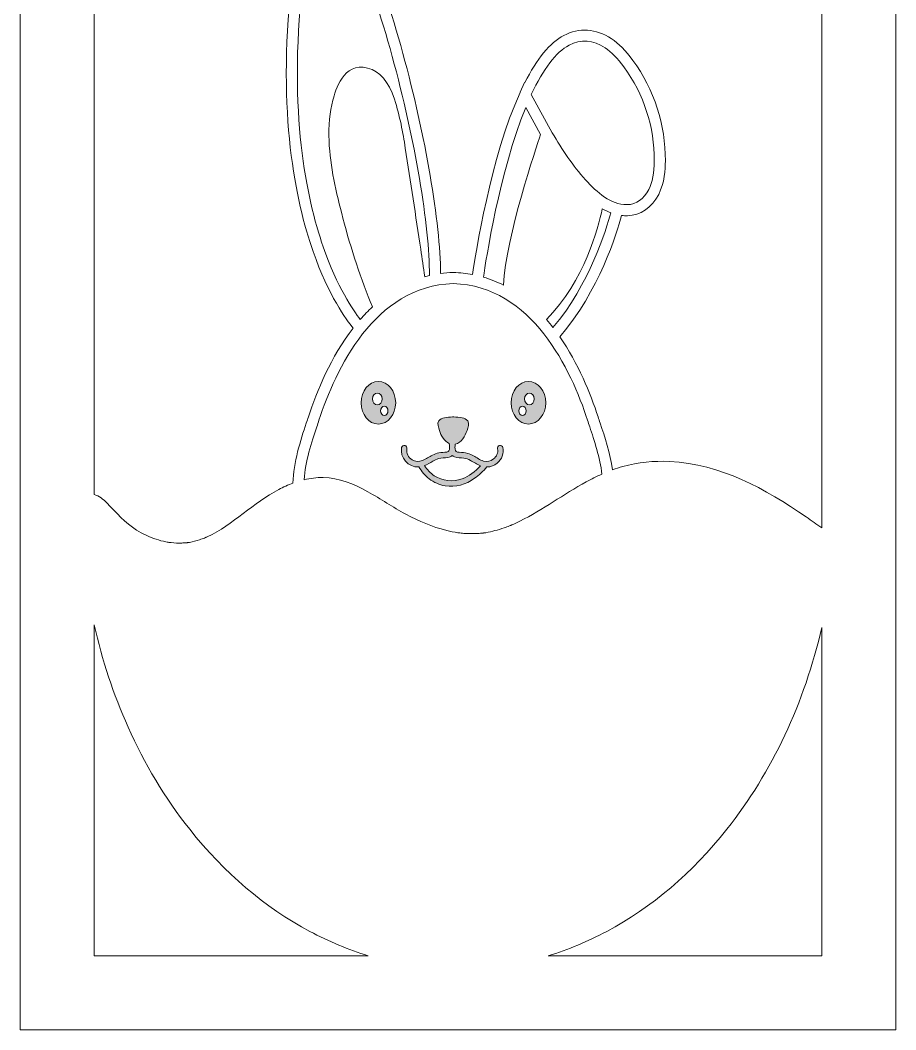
# Model space of a CAD drawing. Extents: x 1260 to 1740, y -1390 to 310.
# Drawn here: x 1260 to 1740, y -1390 to -836 of the extents above; entities that cross this region are included whole.
import ezdxf

# ---------------------------------------------------------------- set-up
doc = ezdxf.new("R2010")
doc.units = 0
doc.header["$MEASUREMENT"] = 0
doc.layers.add('Layer 1', color=7, linetype='Continuous')

# ---------------------------------------------------------------- blocks, each defined once
blk = doc.blocks.new('block 2')
at = {"layer": 'Layer 1', "true_color": 0x231f20}
h = blk.add_hatch(color=250, dxfattribs=at)
h.dxf.hatch_style = 2
edge = h.paths.add_edge_path()
edge.add_spline(control_points=[(1456.22, -1034.2), (1450.98, -1034.2), (1446.72, -1039.43), (1446.72, -1045.89), (1446.72, -1052.35), (1450.98, -1057.59), (1456.22, -1057.59), (1461.46, -1057.59), (1465.71, -1052.35), (1465.71, -1045.89), (1465.71, -1039.43), (1461.46, -1034.2), (1456.22, -1034.2)], knot_values=[0, 0, 0, 0, 1, 1, 1, 2, 2, 2, 3, 3, 3, 4, 4, 4, 4], degree=3, periodic=1)
edge = h.paths.add_edge_path()
edge.add_spline(control_points=[(1455.67, -1047.08), (1454.22, -1047.08), (1453.04, -1045.63), (1453.04, -1043.83), (1453.04, -1042.04), (1454.22, -1040.58), (1455.67, -1040.58), (1457.13, -1040.58), (1458.31, -1042.04), (1458.31, -1043.83), (1458.31, -1045.63), (1457.13, -1047.08), (1455.67, -1047.08)], knot_values=[0, 0, 0, 0, 1, 1, 1, 2, 2, 2, 3, 3, 3, 4, 4, 4, 4], degree=3, periodic=1)
edge = h.paths.add_edge_path()
edge.add_spline(control_points=[(1459.47, -1052.82), (1458.35, -1052.82), (1457.45, -1051.7), (1457.45, -1050.33), (1457.45, -1048.96), (1458.35, -1047.84), (1459.47, -1047.84), (1460.58, -1047.84), (1461.49, -1048.96), (1461.49, -1050.33), (1461.49, -1051.7), (1460.58, -1052.82), (1459.47, -1052.82)], knot_values=[0, 0, 0, 0, 1, 1, 1, 2, 2, 2, 3, 3, 3, 4, 4, 4, 4], degree=3, periodic=1)
h = blk.add_hatch(color=250, dxfattribs=at)
h.dxf.hatch_style = 2
edge = h.paths.add_edge_path()
edge.add_spline(control_points=[(1538.53, -1034.2), (1533.29, -1034.2), (1529.04, -1039.43), (1529.04, -1045.89), (1529.04, -1052.35), (1533.29, -1057.59), (1538.53, -1057.59), (1543.77, -1057.59), (1548.03, -1052.35), (1548.03, -1045.89), (1548.03, -1039.43), (1543.77, -1034.2), (1538.53, -1034.2)], knot_values=[0, 0, 0, 0, 1, 1, 1, 2, 2, 2, 3, 3, 3, 4, 4, 4, 4], degree=3, periodic=1)
edge = h.paths.add_edge_path()
edge.add_spline(control_points=[(1535.28, -1052.82), (1534.17, -1052.82), (1533.26, -1051.7), (1533.26, -1050.33), (1533.26, -1048.96), (1534.17, -1047.84), (1535.28, -1047.84), (1536.4, -1047.84), (1537.3, -1048.96), (1537.3, -1050.33), (1537.3, -1051.7), (1536.4, -1052.82), (1535.28, -1052.82)], knot_values=[0, 0, 0, 0, 1, 1, 1, 2, 2, 2, 3, 3, 3, 4, 4, 4, 4], degree=3, periodic=1)
edge = h.paths.add_edge_path()
edge.add_spline(control_points=[(1539.08, -1047.08), (1537.62, -1047.08), (1536.44, -1045.63), (1536.44, -1043.83), (1536.44, -1042.04), (1537.62, -1040.58), (1539.08, -1040.58), (1540.53, -1040.58), (1541.71, -1042.04), (1541.71, -1043.83), (1541.71, -1045.63), (1540.53, -1047.08), (1539.08, -1047.08)], knot_values=[0, 0, 0, 0, 1, 1, 1, 2, 2, 2, 3, 3, 3, 4, 4, 4, 4], degree=3, periodic=1)
h = blk.add_hatch(color=250, dxfattribs=at)
h.dxf.hatch_style = 2
edge = h.paths.add_edge_path()
edge.add_spline(control_points=[(1522.7, -1069.31), (1521.85, -1069.54), (1521.48, -1070.37), (1521.64, -1071.18), (1522.03, -1073.28), (1521.03, -1075.41), (1519.42, -1076.73), (1517.84, -1078.04), (1515.77, -1078.41), (1513.87, -1077.84), (1511.91, -1077.25), (1510.2, -1075.98), (1508.41, -1075), (1507.39, -1074.46), (1506.33, -1073.95), (1505.22, -1073.63), (1503.73, -1073.19), (1502.16, -1073.11), (1500.61, -1073.01), (1500.07, -1072.98), (1499.31, -1073.01), (1498.88, -1072.62), (1498.53, -1072.32), (1498.4, -1071.77), (1498.33, -1071.33), (1498.29, -1071.04), (1498.26, -1070.75), (1498.25, -1070.46), (1498.26, -1069.83), (1498.26, -1069.19), (1498.35, -1068.57), (1501.84, -1067.87), (1503.85, -1064.25), (1504.89, -1061.07), (1505.35, -1059.65), (1506.27, -1057.26), (1505.26, -1055.89), (1504.5, -1054.89), (1503.35, -1054.43), (1502.15, -1054.2), (1500.66, -1053.92), (1499.14, -1053.78), (1497.62, -1053.69), (1497.62, -1053.69), (1496.97, -1053.69), (1496.97, -1053.69), (1495.46, -1053.78), (1493.94, -1053.92), (1492.44, -1054.2), (1491.24, -1054.43), (1490.08, -1054.89), (1489.34, -1055.89), (1488.31, -1057.26), (1489.24, -1059.65), (1489.71, -1061.07), (1490.62, -1063.89), (1492.31, -1067.07), (1495.11, -1068.24), (1495.22, -1068.81), (1495.25, -1069.39), (1495.27, -1069.98), (1495.26, -1070.28), (1495.25, -1070.59), (1495.24, -1070.89), (1495.18, -1071.9), (1494.91, -1072.76), (1493.81, -1072.94), (1492.36, -1073.18), (1490.87, -1073.11), (1489.4, -1073.37), (1488.19, -1073.59), (1487.05, -1074.04), (1485.94, -1074.58), (1484.08, -1075.48), (1482.4, -1076.76), (1480.48, -1077.55), (1478.53, -1078.35), (1476.52, -1078.3), (1474.68, -1077.14), (1472.73, -1075.91), (1471.45, -1073.5), (1471.89, -1071.18), (1472.04, -1070.37), (1471.67, -1069.54), (1470.83, -1069.31), (1470.09, -1069.11), (1469.11, -1069.56), (1468.96, -1070.37), (1467.88, -1076.08), (1472.69, -1081.42), (1478.38, -1081.12), (1479.97, -1083.55), (1481.75, -1085.85), (1484.07, -1087.63), (1486.59, -1089.55), (1489.67, -1090.87), (1492.81, -1091.41), (1498.62, -1092.41), (1504.26, -1090.78), (1508.99, -1087.33), (1511.49, -1085.52), (1513.7, -1083.38), (1515.8, -1081.12), (1517.83, -1081.08), (1519.79, -1080.33), (1521.4, -1079.02), (1523.97, -1076.93), (1525.18, -1073.61), (1524.56, -1070.37), (1524.41, -1069.57), (1523.44, -1069.1), (1522.7, -1069.31)], knot_values=[0, 0, 0, 0, 1, 1, 1, 2, 2, 2, 3, 3, 3, 4, 4, 4, 5, 5, 5, 6, 6, 6, 7, 7, 7, 8, 8, 8, 9, 9, 9, 10, 10, 10, 11, 11, 11, 12, 12, 12, 13, 13, 13, 14, 14, 14, 15, 15, 15, 16, 16, 16, 17, 17, 17, 18, 18, 18, 19, 19, 19, 20, 20, 20, 21, 21, 21, 22, 22, 22, 23, 23, 23, 24, 24, 24, 25, 25, 25, 26, 26, 26, 27, 27, 27, 28, 28, 28, 29, 29, 29, 30, 30, 30, 31, 31, 31, 32, 32, 32, 33, 33, 33, 34, 34, 34, 35, 35, 35, 36, 36, 36, 37, 37, 37, 37], degree=3, periodic=1)
edge = h.paths.add_edge_path()
edge.add_spline(control_points=[(1502.15, -1087.66), (1497.07, -1089.5), (1491.42, -1088.78), (1486.87, -1085.89), (1484.67, -1084.49), (1483, -1082.5), (1481.54, -1080.38), (1483.11, -1079.74), (1484.57, -1078.81), (1486.02, -1077.98), (1487.06, -1077.39), (1488.1, -1076.84), (1489.25, -1076.52), (1490.93, -1076.05), (1492.66, -1076.17), (1494.37, -1075.91), (1495.32, -1075.76), (1496.12, -1075.36), (1496.76, -1074.76), (1497.11, -1075.1), (1497.52, -1075.39), (1498, -1075.59), (1499.56, -1076.24), (1501.38, -1076.01), (1503.04, -1076.26), (1504.34, -1076.45), (1505.53, -1076.91), (1506.69, -1077.53), (1508.53, -1078.5), (1510.28, -1079.73), (1512.23, -1080.48), (1509.33, -1083.46), (1506.07, -1086.23), (1502.15, -1087.66)], knot_values=[0, 0, 0, 0, 1, 1, 1, 2, 2, 2, 3, 3, 3, 4, 4, 4, 5, 5, 5, 6, 6, 6, 7, 7, 7, 8, 8, 8, 9, 9, 9, 10, 10, 10, 11, 11, 11, 11], degree=3, periodic=1)
at = {"layer": 'Layer 1', "lineweight": 0}
for points, knots in [([(1594.13, 214.61), (1594.13, 214.61), (1594.13, 215.79), (1594.13, 215.79), (1594.13, 267.84), (1551.94, 310.03), (1499.9, 310.03), (1447.86, 310.03), (1405.67, 267.84), (1405.67, 215.79), (1405.67, 215.79), (1405.67, 214.61), (1405.67, 214.61), (1405.67, 214.61), (1259.72, 214.61), (1259.72, 214.61), (1259.72, 214.61), (1259.72, -1389.63), (1259.72, -1389.63), (1259.72, -1389.63), (1740.08, -1389.63), (1740.08, -1389.63), (1740.08, -1389.63), (1740.08, 214.61), (1740.08, 214.61), (1740.08, 214.61), (1594.13, 214.61), (1594.13, 214.61)], [0, 0, 0, 0, 1, 1, 1, 2, 2, 2, 3, 3, 3, 4, 4, 4, 5, 5, 5, 6, 6, 6, 7, 7, 7, 8, 8, 8, 9, 9, 9, 9]), ([(1690.91, -1108.51), (1668.34, -1092.93), (1644.04, -1079.52), (1616.01, -1078.1), (1607.42, -1077.67), (1598.64, -1078.53), (1590.35, -1080.84), (1588.42, -1081.38), (1586.52, -1081.99), (1584.64, -1082.69), (1583.4, -1073.62), (1580.35, -1064.47), (1577.92, -1057.16), (1577.5, -1055.92), (1577.1, -1054.73), (1576.73, -1053.59), (1572.59, -1040.88), (1565.88, -1024.36), (1555.67, -1009.71), (1577.35, -984.89), (1587.15, -952.58), (1589.64, -943.23), (1590.68, -943.36), (1591.75, -943.41), (1592.83, -943.39), (1599.93, -943.28), (1606.35, -938.9), (1609.99, -931.67), (1613.19, -925.32), (1613.61, -918.17), (1613.66, -913.33), (1613.81, -893.66), (1607.49, -874.1), (1595.85, -858.25), (1591.86, -852.83), (1588.08, -849.02), (1583.95, -846.26), (1575.72, -840.79), (1566.25, -840.17), (1557.97, -844.57), (1550.34, -848.63), (1543.15, -857.31), (1536.52, -870.41), (1536.52, -870.41), (1536.45, -870.28), (1536.45, -870.28), (1536.45, -870.28), (1534, -875.69), (1534, -875.69), (1533.98, -875.73), (1533.96, -875.77), (1533.94, -875.82), (1517.69, -911.63), (1509.53, -964.44), (1507.93, -975.64), (1504.56, -974.99), (1501.04, -974.6), (1497.38, -974.51), (1497.38, -974.51), (1497.22, -974.51), (1497.22, -974.51), (1494.85, -974.57), (1492.56, -974.76), (1490.32, -975.05), (1490.22, -947.34), (1482.06, -899.52), (1469.67, -854.45), (1463.28, -831.2), (1456.44, -811.33), (1449.9, -797.02), (1441.98, -779.68), (1434.78, -771.04), (1427.89, -770.61), (1418.06, -770), (1411.87, -784.54), (1408.43, -816.39), (1400.76, -887.45), (1410.7, -935.29), (1420.39, -962.91), (1428.92, -987.22), (1438.61, -1000.49), (1442.35, -1005.03), (1430.19, -1020.75), (1422.44, -1039.51), (1417.86, -1053.59), (1417.49, -1054.73), (1417.09, -1055.92), (1416.68, -1057.16), (1413.58, -1066.44), (1409.51, -1078.67), (1409.38, -1089.95), (1406.7, -1090.94), (1404.09, -1092.13), (1401.58, -1093.44), (1387.62, -1100.72), (1376.67, -1112.69), (1362.36, -1119.37), (1361.26, -1119.88), (1361.89, -1119.62), (1360.76, -1120.06), (1359.91, -1120.39), (1359.05, -1120.7), (1358.18, -1120.99), (1356.34, -1121.59), (1354.46, -1122.07), (1352.55, -1122.42), (1352.23, -1122.47), (1351.9, -1122.53), (1351.57, -1122.58), (1351.57, -1122.58), (1351.54, -1122.58), (1351.54, -1122.58), (1351.37, -1122.6), (1351.09, -1122.63), (1351, -1122.64), (1350.13, -1122.7), (1349.25, -1122.78), (1348.38, -1122.81), (1346.4, -1122.87), (1344.43, -1122.76), (1342.46, -1122.59), (1342.35, -1122.59), (1341.94, -1122.53), (1341.81, -1122.52), (1341.81, -1122.52), (1341.8, -1122.52), (1341.78, -1122.52), (1341.49, -1122.47), (1341.21, -1122.42), (1340.92, -1122.37), (1340.05, -1122.22), (1339.18, -1122.04), (1338.33, -1121.84), (1336.49, -1121.42), (1334.69, -1120.88), (1332.91, -1120.25), (1330.06, -1119.25), (1326.89, -1117.72), (1323.62, -1115.7), (1317.31, -1111.79), (1312.43, -1105.99), (1307.18, -1100.72), (1305.5, -1099.03), (1302.89, -1096.79), (1300.34, -1096.2), (1300.34, -1096.2), (1300.34, -821.85), (1300.34, -821.85), (1300.34, -821.85), (1300.81, -822.93), (1300.81, -822.93), (1300.81, -822.93), (1305.64, -811.85), (1305.64, -811.85), (1314.52, -791.51), (1322.14, -770.43), (1323.28, -749.48), (1334.75, -767.04), (1351.87, -781.5), (1369.73, -794.67), (1369.73, -794.67), (1379.45, -801.84), (1379.45, -801.84), (1379.45, -801.84), (1378.1, -789.84), (1378.1, -789.84), (1375.62, -767.78), (1371.67, -745.71), (1362.17, -726.99), (1380.89, -736.48), (1402.96, -740.43), (1425.02, -742.92), (1425.02, -742.92), (1437.02, -744.27), (1437.02, -744.27), (1437.02, -744.27), (1429.85, -734.54), (1429.85, -734.54), (1416.67, -716.68), (1402.22, -699.55), (1384.65, -688.09), (1405.59, -686.95), (1426.67, -679.33), (1447.01, -670.45), (1447.01, -670.45), (1458.09, -665.62), (1458.09, -665.62), (1458.09, -665.62), (1447.01, -660.78), (1447.01, -660.78), (1426.67, -651.9), (1405.59, -644.29), (1384.64, -643.14), (1402.2, -631.68), (1416.66, -614.55), (1429.83, -596.69), (1429.83, -596.69), (1437, -586.97), (1437, -586.97), (1437, -586.97), (1425, -588.32), (1425, -588.32), (1402.94, -590.8), (1380.87, -594.76), (1362.15, -604.25), (1371.64, -585.54), (1375.59, -563.47), (1378.08, -541.41), (1378.08, -541.41), (1379.43, -529.41), (1379.43, -529.41), (1379.43, -529.41), (1369.7, -536.58), (1369.7, -536.58), (1351.84, -549.75), (1334.72, -564.21), (1323.25, -581.78), (1322.11, -560.83), (1314.49, -539.75), (1305.61, -519.41), (1305.61, -519.41), (1300.78, -508.34), (1300.78, -508.34), (1300.78, -508.34), (1300.34, -509.35), (1300.34, -509.35), (1300.34, -509.35), (1300.34, 174), (1300.34, 174), (1300.34, 174), (1431.43, 174), (1431.43, 174), (1440.74, 160.97), (1453.68, 150.71), (1468.77, 144.69), (1468.25, 144.34), (1467.73, 143.99), (1467.22, 143.63), (1467.22, 143.63), (1466.9, 143.41), (1466.9, 143.41), (1432.98, 119.38), (1405.95, 76.21), (1386.56, 15.09), (1368.67, -41.27), (1360.99, -101.21), (1357.69, -141.57), (1354.8, -177.18), (1352.49, -211.89), (1356.16, -244.95), (1360.7, -285.84), (1373.69, -316.27), (1395.85, -338.01), (1403.82, -345.83), (1412.85, -352.64), (1422.67, -358.36), (1416.86, -358.92), (1411.07, -359.62), (1405.31, -360.56), (1390.18, -363.04), (1375.14, -367.44), (1361.84, -375.21), (1354.86, -379.3), (1348.35, -384.35), (1342.72, -390.15), (1337.82, -395.21), (1333.32, -400.82), (1329.55, -406.78), (1327.43, -410.14), (1325.68, -413.66), (1324.17, -417.33), (1322.68, -420.95), (1321.81, -424.64), (1321.37, -428.53), (1320.49, -436.44), (1323.41, -444.42), (1329.09, -449.98), (1332.62, -453.44), (1337.14, -456.01), (1341.98, -457.07), (1346.85, -458.12), (1351.57, -457.91), (1356.42, -456.87), (1358.04, -456.53), (1359.68, -456.3), (1361.33, -456.05), (1361.06, -459.41), (1361.28, -462.75), (1361.9, -466.07), (1363.2, -473.02), (1367.19, -479.6), (1373.21, -483.41), (1378.26, -486.6), (1384.71, -487.6), (1390.56, -486.86), (1393.59, -486.46), (1396.52, -485.89), (1399.36, -484.72), (1402.56, -483.41), (1405.57, -481.87), (1408.39, -479.83), (1409.97, -478.69), (1411.47, -477.48), (1412.93, -476.22), (1413.09, -483.06), (1413.65, -489.86), (1414.67, -496.62), (1415.78, -504.01), (1417.65, -511.28), (1420.93, -518.03), (1424.24, -524.83), (1429.45, -530.38), (1436.58, -533.12), (1440.52, -534.63), (1444.89, -534.8), (1449.02, -534.15), (1452.79, -533.55), (1456.1, -531.61), (1459, -529.2), (1462.69, -526.14), (1465.29, -521.9), (1467.4, -517.53), (1467.25, -526.81), (1467, -536.1), (1466.88, -545.38), (1466.79, -553.21), (1466.54, -561.08), (1467.27, -568.89), (1468.06, -577.37), (1469.99, -585.41), (1473.67, -593.12), (1477, -600.1), (1482.16, -607.83), (1490.4, -609.26), (1498.1, -610.59), (1505.01, -607.26), (1510.65, -602.21), (1515.7, -597.7), (1519.41, -591.9), (1522.08, -585.72), (1525.67, -577.41), (1529.07, -569.02), (1532.11, -560.5), (1534.42, -554.02), (1536.52, -547.46), (1538.34, -540.83), (1539.4, -542.34), (1540.55, -543.78), (1541.8, -545.15), (1544.82, -548.5), (1548.55, -551.53), (1552.63, -553.47), (1557.57, -555.81), (1562.86, -556.92), (1568.27, -555.63), (1573.44, -554.4), (1577.47, -550.96), (1580.54, -546.79), (1582.87, -543.63), (1584.38, -539.79), (1585.52, -536.07), (1586.79, -531.89), (1587.45, -527.59), (1588.01, -523.27), (1588.9, -516.24), (1589.02, -509.15), (1588.98, -502.07), (1588.93, -493.84), (1588.71, -485.59), (1588.21, -477.38), (1588.32, -477.47), (1588.45, -477.58), (1588.56, -477.67), (1593.66, -481.67), (1599.33, -485.07), (1605.77, -486.34), (1608.72, -486.92), (1611.79, -487.27), (1614.8, -487), (1618.43, -486.69), (1621.67, -485.89), (1624.97, -484.3), (1631.33, -481.24), (1635.6, -474.76), (1637.43, -468.1), (1638.51, -464.16), (1638.76, -460.1), (1638.47, -456.07), (1639.15, -456.18), (1639.82, -456.28), (1640.47, -456.38), (1643.91, -456.92), (1647.33, -457.78), (1650.83, -457.82), (1655.74, -457.89), (1660.68, -456.69), (1664.98, -454.32), (1668.99, -452.09), (1672.47, -448.66), (1674.88, -444.76), (1677.11, -441.15), (1678.21, -437.04), (1678.52, -432.83), (1678.79, -429.2), (1678.21, -425.42), (1677.23, -421.92), (1676.18, -418.2), (1674.6, -414.59), (1672.8, -411.18), (1669.39, -404.76), (1664.91, -398.88), (1660.12, -393.46), (1654.95, -387.61), (1649.03, -382.47), (1642.55, -378.1), (1629.81, -369.53), (1614.89, -364.45), (1599.9, -361.54), (1593.09, -360.21), (1586.23, -359.27), (1579.35, -358.56), (1589.28, -352.8), (1598.42, -345.91), (1606.48, -338.01), (1628.64, -316.27), (1641.63, -285.84), (1646.17, -244.95), (1649.84, -211.89), (1647.53, -177.18), (1644.64, -141.57), (1641.34, -101.21), (1633.66, -41.27), (1615.77, 15.09), (1596.38, 76.21), (1569.35, 119.38), (1535.42, 143.42), (1535.42, 143.42), (1535.14, 143.61), (1535.14, 143.61), (1534.3, 144.2), (1533.45, 144.76), (1532.59, 145.3), (1547.02, 151.4), (1559.4, 161.41), (1568.39, 174), (1568.39, 174), (1699.46, 174), (1699.46, 174), (1699.46, 174), (1699.46, -509.35), (1699.46, -509.35), (1699.46, -509.35), (1699.02, -508.34), (1699.02, -508.34), (1699.02, -508.34), (1694.19, -519.41), (1694.19, -519.41), (1685.31, -539.75), (1677.69, -560.83), (1676.54, -581.78), (1665.08, -564.21), (1647.95, -549.75), (1630.09, -536.58), (1630.09, -536.58), (1620.37, -529.41), (1620.37, -529.41), (1620.37, -529.41), (1621.72, -541.41), (1621.72, -541.41), (1624.2, -563.47), (1628.16, -585.54), (1637.64, -604.25), (1618.93, -594.76), (1596.86, -590.8), (1574.8, -588.32), (1574.8, -588.32), (1562.79, -586.97), (1562.79, -586.97), (1562.79, -586.97), (1569.96, -596.69), (1569.96, -596.69), (1583.14, -614.55), (1597.59, -631.68), (1615.16, -643.14), (1594.21, -644.29), (1573.12, -651.9), (1552.78, -660.78), (1552.78, -660.78), (1541.71, -665.62), (1541.71, -665.62), (1541.71, -665.62), (1552.78, -670.45), (1552.78, -670.45), (1573.12, -679.33), (1594.2, -686.95), (1615.15, -688.09), (1597.58, -699.55), (1583.12, -716.68), (1569.95, -734.54), (1569.95, -734.54), (1562.78, -744.27), (1562.78, -744.27), (1562.78, -744.27), (1574.78, -742.92), (1574.78, -742.92), (1596.84, -740.43), (1618.91, -736.48), (1637.62, -726.99), (1628.13, -745.71), (1624.18, -767.78), (1621.69, -789.84), (1621.69, -789.84), (1620.34, -801.84), (1620.34, -801.84), (1620.34, -801.84), (1630.06, -794.67), (1630.06, -794.67), (1647.92, -781.5), (1665.05, -767.04), (1676.51, -749.48), (1677.66, -770.43), (1685.27, -791.51), (1694.15, -811.85), (1694.15, -811.85), (1698.99, -822.93), (1698.99, -822.93), (1698.99, -822.93), (1699.46, -821.85), (1699.46, -821.85), (1699.46, -821.85), (1699.46, -1114.55), (1699.46, -1114.55), (1696.63, -1112.51), (1693.78, -1110.49), (1690.91, -1108.51)], [0, 0, 0, 0, 1, 1, 1, 2, 2, 2, 3, 3, 3, 4, 4, 4, 5, 5, 5, 6, 6, 6, 7, 7, 7, 8, 8, 8, 9, 9, 9, 10, 10, 10, 11, 11, 11, 12, 12, 12, 13, 13, 13, 14, 14, 14, 15, 15, 15, 16, 16, 16, 17, 17, 17, 18, 18, 18, 19, 19, 19, 20, 20, 20, 21, 21, 21, 22, 22, 22, 23, 23, 23, 24, 24, 24, 25, 25, 25, 26, 26, 26, 27, 27, 27, 28, 28, 28, 29, 29, 29, 30, 30, 30, 31, 31, 31, 32, 32, 32, 33, 33, 33, 34, 34, 34, 35, 35, 35, 36, 36, 36, 37, 37, 37, 38, 38, 38, 39, 39, 39, 40, 40, 40, 41, 41, 41, 42, 42, 42, 43, 43, 43, 44, 44, 44, 45, 45, 45, 46, 46, 46, 47, 47, 47, 48, 48, 48, 49, 49, 49, 50, 50, 50, 51, 51, 51, 52, 52, 52, 53, 53, 53, 54, 54, 54, 55, 55, 55, 56, 56, 56, 57, 57, 57, 58, 58, 58, 59, 59, 59, 60, 60, 60, 61, 61, 61, 62, 62, 62, 63, 63, 63, 64, 64, 64, 65, 65, 65, 66, 66, 66, 67, 67, 67, 68, 68, 68, 69, 69, 69, 70, 70, 70, 71, 71, 71, 72, 72, 72, 73, 73, 73, 74, 74, 74, 75, 75, 75, 76, 76, 76, 77, 77, 77, 78, 78, 78, 79, 79, 79, 80, 80, 80, 81, 81, 81, 82, 82, 82, 83, 83, 83, 84, 84, 84, 85, 85, 85, 86, 86, 86, 87, 87, 87, 88, 88, 88, 89, 89, 89, 90, 90, 90, 91, 91, 91, 92, 92, 92, 93, 93, 93, 94, 94, 94, 95, 95, 95, 96, 96, 96, 97, 97, 97, 98, 98, 98, 99, 99, 99, 100, 100, 100, 101, 101, 101, 102, 102, 102, 103, 103, 103, 104, 104, 104, 105, 105, 105, 106, 106, 106, 107, 107, 107, 108, 108, 108, 109, 109, 109, 110, 110, 110, 111, 111, 111, 112, 112, 112, 113, 113, 113, 114, 114, 114, 115, 115, 115, 116, 116, 116, 117, 117, 117, 118, 118, 118, 119, 119, 119, 120, 120, 120, 121, 121, 121, 122, 122, 122, 123, 123, 123, 124, 124, 124, 125, 125, 125, 126, 126, 126, 127, 127, 127, 128, 128, 128, 129, 129, 129, 130, 130, 130, 131, 131, 131, 132, 132, 132, 133, 133, 133, 134, 134, 134, 135, 135, 135, 136, 136, 136, 137, 137, 137, 138, 138, 138, 139, 139, 139, 140, 140, 140, 141, 141, 141, 142, 142, 142, 143, 143, 143, 144, 144, 144, 145, 145, 145, 146, 146, 146, 147, 147, 147, 148, 148, 148, 149, 149, 149, 150, 150, 150, 151, 151, 151, 152, 152, 152, 153, 153, 153, 154, 154, 154, 155, 155, 155, 156, 156, 156, 157, 157, 157, 158, 158, 158, 159, 159, 159, 160, 160, 160, 161, 161, 161, 162, 162, 162, 163, 163, 163, 164, 164, 164, 165, 165, 165, 166, 166, 166, 167, 167, 167, 168, 168, 168, 169, 169, 169, 170, 170, 170, 171, 171, 171, 172, 172, 172, 173, 173, 173, 174, 174, 174, 175, 175, 175, 176, 176, 176, 177, 177, 177, 178, 178, 178, 178]), ([(1429.15, -902.44), (1429.75, -916.58), (1433.1, -930.54), (1436.79, -944.78), (1441.18, -961.78), (1446.61, -978.11), (1452.92, -993.36), (1450.59, -995.53), (1448.39, -997.82), (1446.3, -1000.22), (1442.43, -995.26), (1433.64, -982.5), (1425.96, -960.43), (1416.57, -933.45), (1406.95, -886.67), (1414.47, -817.04), (1418.68, -778.11), (1426.07, -776.59), (1427.51, -776.67), (1429.06, -776.77), (1434.86, -778.7), (1444.38, -799.55), (1450.78, -813.57), (1457.5, -833.11), (1463.81, -856.06), (1476.24, -901.28), (1484.36, -949.15), (1484.24, -976.15), (1483.38, -976.35), (1482.53, -976.57), (1481.69, -976.8), (1480.94, -971.79), (1480.18, -966.79), (1479.43, -961.78), (1476.7, -943.6), (1473.87, -924.8), (1470.99, -906.32), (1469.68, -897.87), (1468.04, -888.79), (1465.03, -879.57), (1461.82, -869.77), (1457.01, -864.18), (1450.33, -862.46), (1436.88, -859.01), (1432.64, -874.83), (1431.24, -880.03), (1429.47, -886.61), (1428.79, -893.94), (1429.15, -902.44)], [0, 0, 0, 0, 1, 1, 1, 2, 2, 2, 3, 3, 3, 4, 4, 4, 5, 5, 5, 6, 6, 6, 7, 7, 7, 8, 8, 8, 9, 9, 9, 10, 10, 10, 11, 11, 11, 12, 12, 12, 13, 13, 13, 14, 14, 14, 15, 15, 15, 16, 16, 16, 16]), ([(1569.8, -923.63), (1562.83, -916.03), (1557.19, -907.14), (1551.56, -897.94), (1551.56, -897.94), (1540.1, -876.96), (1540.1, -876.96), (1546.67, -862.85), (1553.64, -853.76), (1560.83, -849.94), (1567.17, -846.57), (1574.18, -847.06), (1580.58, -851.32), (1584.1, -853.67), (1587.4, -857.02), (1590.95, -861.85), (1601.82, -876.65), (1607.72, -894.92), (1607.58, -913.28), (1607.52, -920), (1606.56, -924.97), (1604.56, -928.93), (1601.92, -934.18), (1597.61, -937.24), (1592.73, -937.32), (1592.73, -937.32), (1592.42, -937.32), (1592.42, -937.32), (1583.59, -937.32), (1576.32, -930.75), (1569.8, -923.63)], [0, 0, 0, 0, 1, 1, 1, 2, 2, 2, 3, 3, 3, 4, 4, 4, 5, 5, 5, 6, 6, 6, 7, 7, 7, 8, 8, 8, 9, 9, 9, 10, 10, 10, 10]), ([(1545.17, -898.91), (1542.87, -905.59), (1526.36, -954.53), (1524.8, -981.41), (1521.35, -979.66), (1517.71, -978.19), (1513.87, -977.07), (1515.15, -968.15), (1522.62, -919.14), (1537.03, -884.01), (1537.03, -884.01), (1545.17, -898.91), (1545.17, -898.91)], [0, 0, 0, 0, 1, 1, 1, 2, 2, 2, 3, 3, 3, 4, 4, 4, 4]), ([(1583.73, -941.78), (1581.31, -950.65), (1571.9, -981.3), (1551.98, -1004.69), (1550.82, -1003.2), (1549.63, -1001.75), (1548.39, -1000.33), (1569.4, -978.79), (1576.88, -950.21), (1579.03, -939.53), (1580.54, -940.41), (1582.1, -941.17), (1583.73, -941.78)], [0, 0, 0, 0, 1, 1, 1, 2, 2, 2, 3, 3, 3, 4, 4, 4, 4]), ([(1529.36, -1112.91), (1529.3, -1112.93), (1529.24, -1112.96), (1529.2, -1112.98), (1529.17, -1112.99), (1529.13, -1113), (1529.11, -1113.02), (1529.09, -1113.02), (1529.08, -1113.03), (1529.07, -1113.03), (1529.07, -1113.03), (1529.06, -1113.04), (1529.06, -1113.04), (1529.02, -1113.06), (1528.98, -1113.08), (1528.95, -1113.09), (1528.92, -1113.11), (1528.9, -1113.12), (1528.87, -1113.13), (1528.88, -1113.12), (1528.89, -1113.11), (1528.91, -1113.1), (1528.63, -1113.21), (1528.34, -1113.32), (1528.07, -1113.44), (1527.12, -1113.81), (1526.16, -1114.17), (1525.19, -1114.5), (1521.9, -1115.64), (1518.52, -1116.54), (1515.08, -1117.12), (1514.74, -1117.17), (1514.4, -1117.23), (1514.06, -1117.28), (1514.05, -1117.29), (1514.03, -1117.29), (1514.01, -1117.29), (1513.99, -1117.29), (1513.96, -1117.29), (1513.94, -1117.3), (1513.94, -1117.3), (1513.91, -1117.3), (1513.91, -1117.3), (1513.86, -1117.31), (1513.8, -1117.31), (1513.73, -1117.32), (1512.75, -1117.42), (1511.77, -1117.51), (1510.79, -1117.57), (1508.73, -1117.68), (1506.66, -1117.68), (1504.6, -1117.58), (1503.63, -1117.53), (1502.66, -1117.46), (1501.7, -1117.36), (1501.22, -1117.31), (1500.74, -1117.26), (1500.25, -1117.2), (1500.25, -1117.2), (1500.2, -1117.2), (1500.2, -1117.2), (1500.17, -1117.19), (1500.15, -1117.19), (1500.13, -1117.19), (1500.07, -1117.17), (1499.97, -1117.16), (1499.82, -1117.13), (1497.78, -1116.8), (1495.75, -1116.4), (1493.74, -1115.9), (1485.46, -1113.86), (1478.66, -1110.9), (1471.23, -1106.95), (1464.12, -1103.17), (1457.48, -1098.62), (1450.47, -1094.68), (1442.89, -1090.43), (1434.68, -1087.12), (1425.88, -1086.92), (1422.37, -1086.84), (1418.91, -1087.27), (1415.52, -1088.08), (1416.05, -1078.26), (1419.68, -1067.38), (1422.44, -1059.08), (1422.86, -1057.82), (1423.27, -1056.62), (1423.64, -1055.47), (1432.58, -1028.02), (1454.03, -981.79), (1497.3, -980.58), (1540.56, -981.79), (1562.01, -1028.02), (1570.96, -1055.47), (1571.33, -1056.62), (1571.73, -1057.82), (1572.15, -1059.08), (1574.63, -1066.53), (1577.81, -1076.06), (1578.82, -1085.04), (1575.9, -1086.34), (1573.05, -1087.77), (1570.25, -1089.28), (1557.84, -1095.99), (1546.5, -1104.54), (1533.84, -1110.82), (1532.36, -1111.55), (1530.87, -1112.24), (1529.36, -1112.91)], [0, 0, 0, 0, 1, 1, 1, 2, 2, 2, 3, 3, 3, 4, 4, 4, 5, 5, 5, 6, 6, 6, 7, 7, 7, 8, 8, 8, 9, 9, 9, 10, 10, 10, 11, 11, 11, 12, 12, 12, 13, 13, 13, 14, 14, 14, 15, 15, 15, 16, 16, 16, 17, 17, 17, 18, 18, 18, 19, 19, 19, 20, 20, 20, 21, 21, 21, 22, 22, 22, 23, 23, 23, 24, 24, 24, 25, 25, 25, 26, 26, 26, 27, 27, 27, 28, 28, 28, 29, 29, 29, 30, 30, 30, 31, 31, 31, 32, 32, 32, 33, 33, 33, 34, 34, 34, 35, 35, 35, 36, 36, 36, 36]), ([(1456.22, -1034.2), (1450.98, -1034.2), (1446.72, -1039.43), (1446.72, -1045.89), (1446.72, -1052.35), (1450.98, -1057.59), (1456.22, -1057.59), (1461.46, -1057.59), (1465.71, -1052.35), (1465.71, -1045.89), (1465.71, -1039.43), (1461.46, -1034.2), (1456.22, -1034.2)], [0, 0, 0, 0, 1, 1, 1, 2, 2, 2, 3, 3, 3, 4, 4, 4, 4]), ([(1538.53, -1034.2), (1533.29, -1034.2), (1529.04, -1039.43), (1529.04, -1045.89), (1529.04, -1052.35), (1533.29, -1057.59), (1538.53, -1057.59), (1543.77, -1057.59), (1548.03, -1052.35), (1548.03, -1045.89), (1548.03, -1039.43), (1543.77, -1034.2), (1538.53, -1034.2)], [0, 0, 0, 0, 1, 1, 1, 2, 2, 2, 3, 3, 3, 4, 4, 4, 4]), ([(1455.67, -1047.08), (1454.22, -1047.08), (1453.04, -1045.63), (1453.04, -1043.83), (1453.04, -1042.04), (1454.22, -1040.58), (1455.67, -1040.58), (1457.13, -1040.58), (1458.31, -1042.04), (1458.31, -1043.83), (1458.31, -1045.63), (1457.13, -1047.08), (1455.67, -1047.08)], [0, 0, 0, 0, 1, 1, 1, 2, 2, 2, 3, 3, 3, 4, 4, 4, 4]), ([(1539.08, -1047.08), (1537.62, -1047.08), (1536.44, -1045.63), (1536.44, -1043.83), (1536.44, -1042.04), (1537.62, -1040.58), (1539.08, -1040.58), (1540.53, -1040.58), (1541.71, -1042.04), (1541.71, -1043.83), (1541.71, -1045.63), (1540.53, -1047.08), (1539.08, -1047.08)], [0, 0, 0, 0, 1, 1, 1, 2, 2, 2, 3, 3, 3, 4, 4, 4, 4]), ([(1459.47, -1052.82), (1458.35, -1052.82), (1457.45, -1051.7), (1457.45, -1050.33), (1457.45, -1048.96), (1458.35, -1047.84), (1459.47, -1047.84), (1460.58, -1047.84), (1461.49, -1048.96), (1461.49, -1050.33), (1461.49, -1051.7), (1460.58, -1052.82), (1459.47, -1052.82)], [0, 0, 0, 0, 1, 1, 1, 2, 2, 2, 3, 3, 3, 4, 4, 4, 4]), ([(1535.28, -1052.82), (1534.17, -1052.82), (1533.26, -1051.7), (1533.26, -1050.33), (1533.26, -1048.96), (1534.17, -1047.84), (1535.28, -1047.84), (1536.4, -1047.84), (1537.3, -1048.96), (1537.3, -1050.33), (1537.3, -1051.7), (1536.4, -1052.82), (1535.28, -1052.82)], [0, 0, 0, 0, 1, 1, 1, 2, 2, 2, 3, 3, 3, 4, 4, 4, 4]), ([(1522.7, -1069.31), (1521.85, -1069.54), (1521.48, -1070.37), (1521.64, -1071.18), (1522.03, -1073.28), (1521.03, -1075.41), (1519.42, -1076.73), (1517.84, -1078.04), (1515.77, -1078.41), (1513.87, -1077.84), (1511.91, -1077.25), (1510.2, -1075.98), (1508.41, -1075), (1507.39, -1074.46), (1506.33, -1073.95), (1505.22, -1073.63), (1503.73, -1073.19), (1502.16, -1073.11), (1500.61, -1073.01), (1500.07, -1072.98), (1499.31, -1073.01), (1498.88, -1072.62), (1498.53, -1072.32), (1498.4, -1071.77), (1498.33, -1071.33), (1498.29, -1071.04), (1498.26, -1070.75), (1498.25, -1070.46), (1498.26, -1069.83), (1498.26, -1069.19), (1498.35, -1068.57), (1501.84, -1067.87), (1503.85, -1064.25), (1504.89, -1061.07), (1505.35, -1059.65), (1506.27, -1057.26), (1505.26, -1055.89), (1504.5, -1054.89), (1503.35, -1054.43), (1502.15, -1054.2), (1500.66, -1053.92), (1499.14, -1053.78), (1497.62, -1053.69), (1497.62, -1053.69), (1496.97, -1053.69), (1496.97, -1053.69), (1495.46, -1053.78), (1493.94, -1053.92), (1492.44, -1054.2), (1491.24, -1054.43), (1490.08, -1054.89), (1489.34, -1055.89), (1488.31, -1057.26), (1489.24, -1059.65), (1489.71, -1061.07), (1490.62, -1063.89), (1492.31, -1067.07), (1495.11, -1068.24), (1495.22, -1068.81), (1495.25, -1069.39), (1495.27, -1069.98), (1495.26, -1070.28), (1495.25, -1070.59), (1495.24, -1070.89), (1495.18, -1071.9), (1494.91, -1072.76), (1493.81, -1072.94), (1492.36, -1073.18), (1490.87, -1073.11), (1489.4, -1073.37), (1488.19, -1073.59), (1487.05, -1074.04), (1485.94, -1074.58), (1484.08, -1075.48), (1482.4, -1076.76), (1480.48, -1077.55), (1478.53, -1078.35), (1476.52, -1078.3), (1474.68, -1077.14), (1472.73, -1075.91), (1471.45, -1073.5), (1471.89, -1071.18), (1472.04, -1070.37), (1471.67, -1069.54), (1470.83, -1069.31), (1470.09, -1069.11), (1469.11, -1069.56), (1468.96, -1070.37), (1467.88, -1076.08), (1472.69, -1081.42), (1478.38, -1081.12), (1479.97, -1083.55), (1481.75, -1085.85), (1484.07, -1087.63), (1486.59, -1089.55), (1489.67, -1090.87), (1492.81, -1091.41), (1498.62, -1092.41), (1504.26, -1090.78), (1508.99, -1087.33), (1511.49, -1085.52), (1513.7, -1083.38), (1515.8, -1081.12), (1517.83, -1081.08), (1519.79, -1080.33), (1521.4, -1079.02), (1523.97, -1076.93), (1525.18, -1073.61), (1524.56, -1070.37), (1524.41, -1069.57), (1523.44, -1069.1), (1522.7, -1069.31)], [0, 0, 0, 0, 1, 1, 1, 2, 2, 2, 3, 3, 3, 4, 4, 4, 5, 5, 5, 6, 6, 6, 7, 7, 7, 8, 8, 8, 9, 9, 9, 10, 10, 10, 11, 11, 11, 12, 12, 12, 13, 13, 13, 14, 14, 14, 15, 15, 15, 16, 16, 16, 17, 17, 17, 18, 18, 18, 19, 19, 19, 20, 20, 20, 21, 21, 21, 22, 22, 22, 23, 23, 23, 24, 24, 24, 25, 25, 25, 26, 26, 26, 27, 27, 27, 28, 28, 28, 29, 29, 29, 30, 30, 30, 31, 31, 31, 32, 32, 32, 33, 33, 33, 34, 34, 34, 35, 35, 35, 36, 36, 36, 37, 37, 37, 37]), ([(1502.15, -1087.66), (1497.07, -1089.5), (1491.42, -1088.78), (1486.87, -1085.89), (1484.67, -1084.49), (1483, -1082.5), (1481.54, -1080.38), (1483.11, -1079.74), (1484.57, -1078.81), (1486.02, -1077.98), (1487.06, -1077.39), (1488.1, -1076.84), (1489.25, -1076.52), (1490.93, -1076.05), (1492.66, -1076.17), (1494.37, -1075.91), (1495.32, -1075.76), (1496.12, -1075.36), (1496.76, -1074.76), (1497.11, -1075.1), (1497.52, -1075.39), (1498, -1075.59), (1499.56, -1076.24), (1501.38, -1076.01), (1503.04, -1076.26), (1504.34, -1076.45), (1505.53, -1076.91), (1506.69, -1077.53), (1508.53, -1078.5), (1510.28, -1079.73), (1512.23, -1080.48), (1509.33, -1083.46), (1506.07, -1086.23), (1502.15, -1087.66)], [0, 0, 0, 0, 1, 1, 1, 2, 2, 2, 3, 3, 3, 4, 4, 4, 5, 5, 5, 6, 6, 6, 7, 7, 7, 8, 8, 8, 9, 9, 9, 10, 10, 10, 11, 11, 11, 11]), ([(1300.34, -1349.02), (1300.34, -1349.02), (1300.34, -1167.7), (1300.34, -1167.7), (1304.66, -1186.92), (1310.83, -1205.74), (1318.9, -1223.73), (1327.84, -1243.66), (1339.13, -1262.57), (1352.71, -1279.69), (1371.71, -1303.66), (1393.89, -1322.49), (1418.62, -1335.68), (1429.04, -1341.24), (1439.74, -1345.69), (1450.65, -1349.02), (1450.65, -1349.02), (1300.34, -1349.02), (1300.34, -1349.02)], [0, 0, 0, 0, 1, 1, 1, 2, 2, 2, 3, 3, 3, 4, 4, 4, 5, 5, 5, 6, 6, 6, 6]), ([(1699.46, -1349.02), (1699.46, -1349.02), (1549.45, -1349.02), (1549.45, -1349.02), (1560.36, -1345.69), (1571.06, -1341.24), (1581.48, -1335.68), (1606.21, -1322.49), (1628.39, -1303.66), (1647.39, -1279.69), (1672.25, -1248.34), (1689.96, -1210.42), (1699.46, -1169.06), (1699.46, -1169.06), (1699.46, -1349.02), (1699.46, -1349.02)], [0, 0, 0, 0, 1, 1, 1, 2, 2, 2, 3, 3, 3, 4, 4, 4, 5, 5, 5, 5])]:
    blk.add_open_spline(points, degree=3, knots=knots, dxfattribs=at)

msp = doc.modelspace()

# ---------------------------------------------------------------- block references
at = {"layer": 'Layer 1'}
msp.add_blockref('block 2', (0, 0), dxfattribs=at)

doc.saveas('drawing.dxf')
